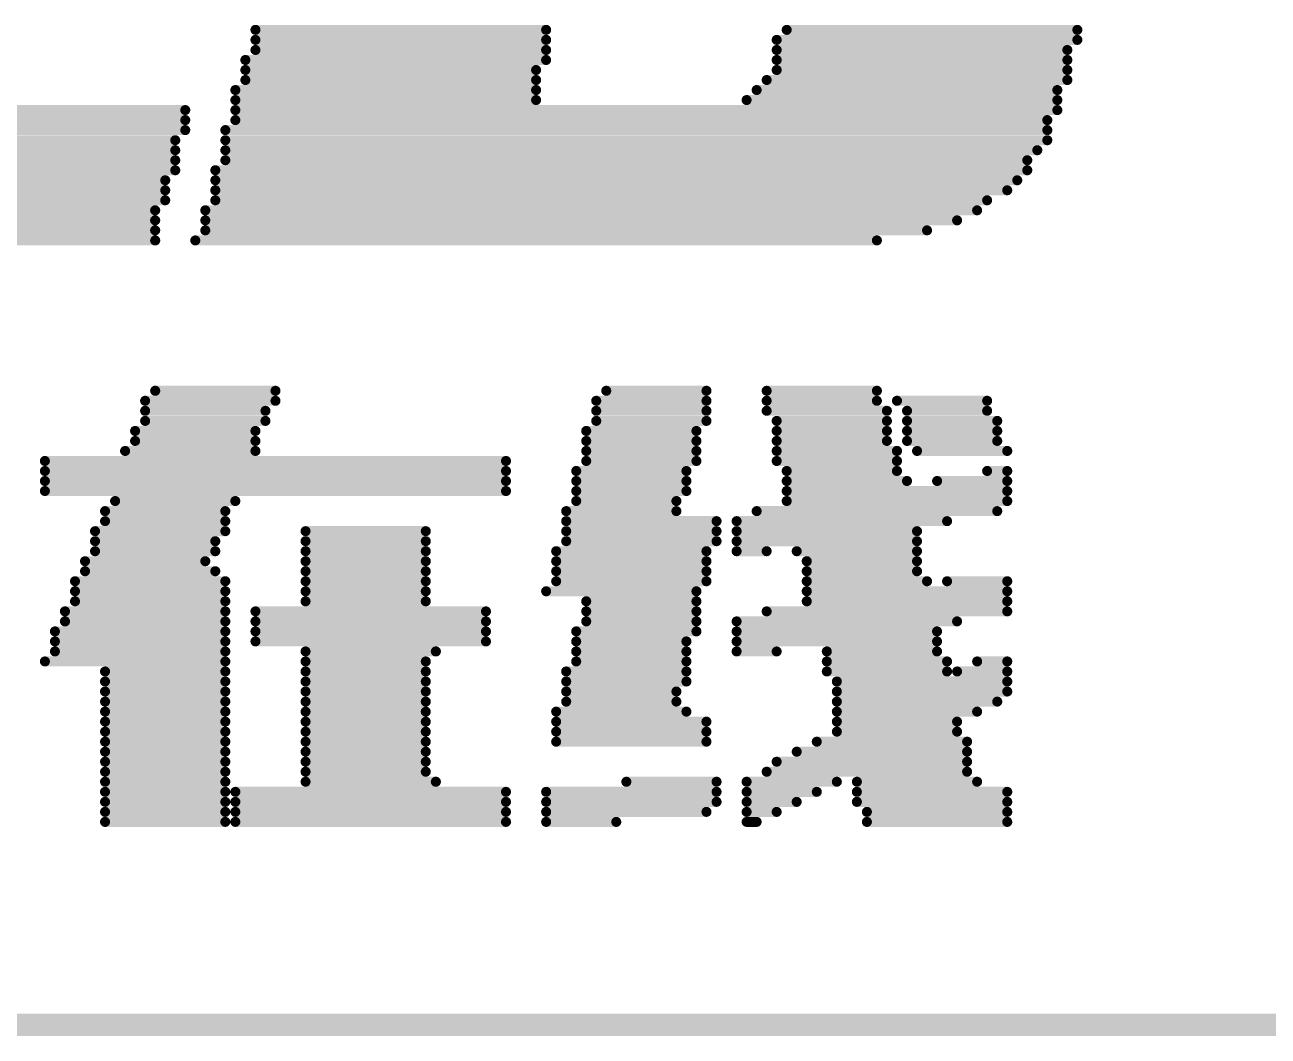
# Model space of a CAD drawing. Extents: x -2963 to -2452, y -1056 to -650.
# Drawn here: x -2657.92 to -2641.28, y -1023.59 to -1010.07 of the extents above; entities that cross this region are included whole.
import ezdxf

# ---------------------------------------------------------------- set-up
doc = ezdxf.new("R2010")
doc.units = 0
doc.header["$MEASUREMENT"] = 0
doc.layers.add('DRILLDRAWING', color=1, linetype='CONTINUOUS')

msp = doc.modelspace()

# ---------------------------------------------------------------- linework, layer by layer
at = {"layer": 'DRILLDRAWING'}
for points, const_width in [([(-2654.833, -1010.133), (-2650.944, -1010.133)], 0.134), ([(-2647.725, -1010.133), (-2643.836, -1010.133)], 0.134), ([(-2654.833, -1010.267), (-2650.944, -1010.267)], 0.134), ([(-2647.859, -1010.267), (-2643.836, -1010.267)], 0.134), ([(-2654.833, -1010.402), (-2650.944, -1010.402)], 0.134), ([(-2647.859, -1010.402), (-2643.97, -1010.402)], 0.134), ([(-2654.967, -1010.536), (-2650.944, -1010.536)], 0.134), ([(-2654.967, -1010.67), (-2651.078, -1010.67)], 0.134), ([(-2647.859, -1010.536), (-2643.97, -1010.536)], 0.134), ([(-2647.859, -1010.67), (-2643.97, -1010.67)], 0.134), ([(-2654.967, -1010.804), (-2651.078, -1010.804)], 0.134), ([(-2647.993, -1010.804), (-2643.97, -1010.804)], 0.134), ([(-2655.101, -1010.938), (-2651.078, -1010.938)], 0.134), ([(-2648.128, -1010.938), (-2644.104, -1010.938)], 0.134), ([(-2655.101, -1011.072), (-2651.078, -1011.072)], 0.134), ([(-2648.262, -1011.072), (-2644.104, -1011.072)], 0.134), ([(-2664.757, -1011.206), (-2655.772, -1011.206)], 0.134), ([(-2664.757, -1011.34), (-2655.772, -1011.34)], 0.134), ([(-2655.101, -1011.206), (-2644.104, -1011.206)], 0.134), ([(-2655.101, -1011.34), (-2644.238, -1011.34)], 0.134), ([(-2664.757, -1011.474), (-2655.772, -1011.474)], 0.134), ([(-2655.235, -1011.474), (-2644.238, -1011.474)], 0.134), ([(-2664.757, -1011.609), (-2655.906, -1011.609)], 0.134), ([(-2655.235, -1011.609), (-2644.238, -1011.609)], 0.134), ([(-2664.623, -1011.743), (-2655.906, -1011.743)], 0.134), ([(-2655.235, -1011.743), (-2644.373, -1011.743)], 0.134), ([(-2664.623, -1011.877), (-2655.906, -1011.877)], 0.134), ([(-2664.623, -1012.011), (-2655.906, -1012.011)], 0.134), ([(-2655.369, -1012.011), (-2644.507, -1012.011)], 0.134), ([(-2655.235, -1011.877), (-2644.507, -1011.877)], 0.134), ([(-2664.489, -1012.145), (-2656.04, -1012.145)], 0.134), ([(-2655.369, -1012.145), (-2644.641, -1012.145)], 0.134), ([(-2664.489, -1012.279), (-2656.04, -1012.279)], 0.134), ([(-2655.369, -1012.279), (-2644.775, -1012.279)], 0.134), ([(-2664.355, -1012.413), (-2656.04, -1012.413)], 0.134), ([(-2655.369, -1012.413), (-2645.043, -1012.413)], 0.134), ([(-2664.221, -1012.547), (-2656.174, -1012.547)], 0.134), ([(-2664.086, -1012.681), (-2656.174, -1012.681)], 0.134), ([(-2655.503, -1012.547), (-2645.177, -1012.547)], 0.134), ([(-2655.503, -1012.681), (-2645.445, -1012.681)], 0.134), ([(-2663.818, -1012.815), (-2656.174, -1012.815)], 0.134), ([(-2655.503, -1012.815), (-2645.848, -1012.815)], 0.134), ([(-2663.55, -1012.95), (-2656.174, -1012.95)], 0.134), ([(-2655.638, -1012.95), (-2646.518, -1012.95)], 0.134), ([(-2656.174, -1014.961), (-2654.565, -1014.961)], 0.134), ([(-2650.139, -1014.961), (-2648.798, -1014.961)], 0.134), ([(-2647.993, -1014.961), (-2646.518, -1014.961)], 0.134), ([(-2656.308, -1015.095), (-2654.565, -1015.095)], 0.134), ([(-2650.273, -1015.095), (-2648.798, -1015.095)], 0.134), ([(-2647.993, -1015.095), (-2646.518, -1015.095)], 0.134), ([(-2646.25, -1015.095), (-2645.043, -1015.095)], 0.134), ([(-2656.308, -1015.229), (-2654.699, -1015.229)], 0.134), ([(-2650.273, -1015.229), (-2648.798, -1015.229)], 0.134), ([(-2647.993, -1015.229), (-2646.384, -1015.229)], 0.134), ([(-2646.116, -1015.229), (-2645.043, -1015.229)], 0.134), ([(-2656.442, -1015.498), (-2654.833, -1015.498)], 0.134), ([(-2656.308, -1015.364), (-2654.699, -1015.364)], 0.134), ([(-2650.407, -1015.498), (-2648.932, -1015.498)], 0.134), ([(-2650.273, -1015.364), (-2648.798, -1015.364)], 0.134), ([(-2647.859, -1015.364), (-2646.384, -1015.364)], 0.134), ([(-2647.859, -1015.498), (-2646.384, -1015.498)], 0.134), ([(-2646.116, -1015.364), (-2644.909, -1015.364)], 0.134), ([(-2646.116, -1015.498), (-2644.909, -1015.498)], 0.134), ([(-2656.442, -1015.632), (-2654.833, -1015.632)], 0.134), ([(-2650.407, -1015.632), (-2648.932, -1015.632)], 0.134), ([(-2647.859, -1015.632), (-2646.384, -1015.632)], 0.134), ([(-2646.116, -1015.632), (-2644.909, -1015.632)], 0.134), ([(-2656.576, -1015.766), (-2654.833, -1015.766)], 0.134), ([(-2650.407, -1015.766), (-2648.932, -1015.766)], 0.134), ([(-2647.859, -1015.766), (-2646.25, -1015.766)], 0.134), ([(-2645.982, -1015.766), (-2644.775, -1015.766)], 0.134), ([(-2657.649, -1015.9), (-2651.48, -1015.9)], 0.134), ([(-2650.407, -1015.9), (-2648.932, -1015.9)], 0.134), ([(-2647.859, -1015.9), (-2646.25, -1015.9)], 0.134), ([(-2657.649, -1016.034), (-2651.48, -1016.034)], 0.134), ([(-2657.649, -1016.168), (-2651.48, -1016.168)], 0.134), ([(-2650.541, -1016.034), (-2649.066, -1016.034)], 0.134), ([(-2650.541, -1016.168), (-2649.066, -1016.168)], 0.134), ([(-2647.725, -1016.034), (-2646.25, -1016.034)], 0.134), ([(-2647.725, -1016.168), (-2646.116, -1016.168)], 0.134), ([(-2645.714, -1016.168), (-2644.775, -1016.168)], 0.134), ([(-2645.043, -1016.034), (-2644.775, -1016.034)], 0.134), ([(-2657.649, -1016.302), (-2651.48, -1016.302)], 0.134), ([(-2650.541, -1016.302), (-2649.066, -1016.302)], 0.134), ([(-2647.725, -1016.302), (-2644.775, -1016.302)], 0.134), ([(-2656.71, -1016.436), (-2655.101, -1016.436)], 0.134), ([(-2650.541, -1016.436), (-2649.2, -1016.436)], 0.134), ([(-2647.725, -1016.436), (-2644.775, -1016.436)], 0.134), ([(-2656.845, -1016.571), (-2655.235, -1016.571)], 0.134), ([(-2650.676, -1016.571), (-2649.2, -1016.571)], 0.134), ([(-2648.128, -1016.571), (-2644.909, -1016.571)], 0.134), ([(-2656.979, -1016.839), (-2655.235, -1016.839)], 0.134), ([(-2656.845, -1016.705), (-2655.235, -1016.705)], 0.134), ([(-2654.162, -1016.839), (-2652.553, -1016.839)], 0.134), ([(-2650.676, -1016.705), (-2648.664, -1016.705)], 0.134), ([(-2650.676, -1016.839), (-2648.664, -1016.839)], 0.134), ([(-2648.396, -1016.705), (-2645.579, -1016.705)], 0.134), ([(-2648.396, -1016.839), (-2645.982, -1016.839)], 0.134), ([(-2656.979, -1016.973), (-2655.369, -1016.973)], 0.134), ([(-2654.162, -1016.973), (-2652.553, -1016.973)], 0.134), ([(-2650.676, -1016.973), (-2648.664, -1016.973)], 0.134), ([(-2648.396, -1016.973), (-2645.982, -1016.973)], 0.134), ([(-2656.979, -1017.107), (-2655.369, -1017.107)], 0.134), ([(-2654.162, -1017.107), (-2652.553, -1017.107)], 0.134), ([(-2650.81, -1017.107), (-2648.798, -1017.107)], 0.134), ([(-2648.396, -1017.107), (-2647.993, -1017.107)], 0.134), ([(-2647.591, -1017.107), (-2645.982, -1017.107)], 0.134), ([(-2657.113, -1017.241), (-2655.503, -1017.241)], 0.134), ([(-2654.162, -1017.241), (-2652.553, -1017.241)], 0.134), ([(-2650.81, -1017.241), (-2648.798, -1017.241)], 0.134), ([(-2647.457, -1017.241), (-2645.982, -1017.241)], 0.134), ([(-2657.113, -1017.375), (-2655.369, -1017.375)], 0.134), ([(-2654.162, -1017.375), (-2652.553, -1017.375)], 0.134), ([(-2650.81, -1017.375), (-2648.798, -1017.375)], 0.134), ([(-2647.457, -1017.375), (-2645.982, -1017.375)], 0.134), ([(-2657.247, -1017.509), (-2655.235, -1017.509)], 0.134), ([(-2657.247, -1017.643), (-2655.235, -1017.643)], 0.134), ([(-2654.162, -1017.509), (-2652.553, -1017.509)], 0.134), ([(-2654.162, -1017.643), (-2652.553, -1017.643)], 0.134), ([(-2650.944, -1017.643), (-2648.932, -1017.643)], 0.134), ([(-2650.81, -1017.509), (-2648.798, -1017.509)], 0.134), ([(-2647.457, -1017.509), (-2645.848, -1017.509)], 0.134), ([(-2647.457, -1017.643), (-2644.775, -1017.643)], 0.134), ([(-2645.579, -1017.509), (-2644.775, -1017.509)], 0.134), ([(-2657.247, -1017.777), (-2655.235, -1017.777)], 0.134), ([(-2654.162, -1017.777), (-2652.553, -1017.777)], 0.134), ([(-2650.407, -1017.777), (-2648.932, -1017.777)], 0.134), ([(-2647.457, -1017.777), (-2644.775, -1017.777)], 0.134), ([(-2657.381, -1017.912), (-2655.235, -1017.912)], 0.134), ([(-2654.833, -1017.912), (-2651.748, -1017.912)], 0.134), ([(-2650.407, -1017.912), (-2648.932, -1017.912)], 0.134), ([(-2647.993, -1017.912), (-2644.775, -1017.912)], 0.134), ([(-2657.381, -1018.046), (-2655.235, -1018.046)], 0.134), ([(-2654.833, -1018.046), (-2651.748, -1018.046)], 0.134), ([(-2650.407, -1018.046), (-2648.932, -1018.046)], 0.134), ([(-2648.396, -1018.046), (-2645.445, -1018.046)], 0.134), ([(-2657.515, -1018.18), (-2655.235, -1018.18)], 0.134), ([(-2657.515, -1018.314), (-2655.235, -1018.314)], 0.134), ([(-2654.833, -1018.18), (-2651.748, -1018.18)], 0.134), ([(-2654.833, -1018.314), (-2651.748, -1018.314)], 0.134), ([(-2650.541, -1018.18), (-2648.932, -1018.18)], 0.134), ([(-2650.541, -1018.314), (-2649.066, -1018.314)], 0.134), ([(-2648.396, -1018.18), (-2645.714, -1018.18)], 0.134), ([(-2648.396, -1018.314), (-2645.714, -1018.314)], 0.134), ([(-2657.515, -1018.448), (-2655.235, -1018.448)], 0.134), ([(-2654.162, -1018.448), (-2652.419, -1018.448)], 0.134), ([(-2650.541, -1018.448), (-2649.066, -1018.448)], 0.134), ([(-2648.396, -1018.448), (-2647.859, -1018.448)], 0.134), ([(-2647.189, -1018.448), (-2645.714, -1018.448)], 0.134), ([(-2657.649, -1018.582), (-2655.235, -1018.582)], 0.134), ([(-2654.162, -1018.582), (-2652.553, -1018.582)], 0.134), ([(-2650.541, -1018.582), (-2649.066, -1018.582)], 0.134), ([(-2647.189, -1018.582), (-2645.579, -1018.582)], 0.134), ([(-2645.177, -1018.582), (-2644.775, -1018.582)], 0.134), ([(-2656.845, -1018.716), (-2655.235, -1018.716)], 0.134), ([(-2654.162, -1018.716), (-2652.553, -1018.716)], 0.134), ([(-2650.676, -1018.716), (-2649.066, -1018.716)], 0.134), ([(-2647.189, -1018.716), (-2645.579, -1018.716)], 0.134), ([(-2645.445, -1018.716), (-2644.775, -1018.716)], 0.134), ([(-2656.845, -1018.85), (-2655.235, -1018.85)], 0.134), ([(-2656.845, -1018.984), (-2655.235, -1018.984)], 0.134), ([(-2654.162, -1018.85), (-2652.553, -1018.85)], 0.134), ([(-2654.162, -1018.984), (-2652.553, -1018.984)], 0.134), ([(-2650.676, -1018.85), (-2649.066, -1018.85)], 0.134), ([(-2650.676, -1018.984), (-2649.2, -1018.984)], 0.134), ([(-2647.055, -1018.85), (-2644.775, -1018.85)], 0.134), ([(-2647.055, -1018.984), (-2644.775, -1018.984)], 0.134), ([(-2656.845, -1019.119), (-2655.235, -1019.119)], 0.134), ([(-2654.162, -1019.119), (-2652.553, -1019.119)], 0.134), ([(-2650.676, -1019.119), (-2649.2, -1019.119)], 0.134), ([(-2647.055, -1019.119), (-2644.909, -1019.119)], 0.134), ([(-2656.845, -1019.253), (-2655.235, -1019.253)], 0.134), ([(-2654.162, -1019.253), (-2652.553, -1019.253)], 0.134), ([(-2650.81, -1019.253), (-2649.066, -1019.253)], 0.134), ([(-2647.055, -1019.253), (-2645.177, -1019.253)], 0.134), ([(-2656.845, -1019.387), (-2655.235, -1019.387)], 0.134), ([(-2654.162, -1019.387), (-2652.553, -1019.387)], 0.134), ([(-2650.81, -1019.387), (-2648.798, -1019.387)], 0.134), ([(-2647.055, -1019.387), (-2645.445, -1019.387)], 0.134), ([(-2656.845, -1019.521), (-2655.235, -1019.521)], 0.134), ([(-2656.845, -1019.655), (-2655.235, -1019.655)], 0.134), ([(-2654.162, -1019.521), (-2652.553, -1019.521)], 0.134), ([(-2654.162, -1019.655), (-2652.553, -1019.655)], 0.134), ([(-2650.81, -1019.521), (-2648.798, -1019.521)], 0.134), ([(-2650.81, -1019.655), (-2648.798, -1019.655)], 0.134), ([(-2647.323, -1019.655), (-2645.311, -1019.655)], 0.134), ([(-2647.055, -1019.521), (-2645.445, -1019.521)], 0.134), ([(-2656.845, -1019.789), (-2655.235, -1019.789)], 0.134), ([(-2654.162, -1019.789), (-2652.553, -1019.789)], 0.134), ([(-2647.591, -1019.789), (-2645.311, -1019.789)], 0.134), ([(-2656.845, -1019.923), (-2655.235, -1019.923)], 0.134), ([(-2654.162, -1019.923), (-2652.553, -1019.923)], 0.134), ([(-2647.859, -1019.923), (-2645.311, -1019.923)], 0.134), ([(-2656.845, -1020.057), (-2655.235, -1020.057)], 0.134), ([(-2654.162, -1020.057), (-2652.553, -1020.057)], 0.134), ([(-2647.993, -1020.057), (-2645.311, -1020.057)], 0.134), ([(-2656.845, -1020.191), (-2655.235, -1020.191)], 0.134), ([(-2656.845, -1020.326), (-2655.235, -1020.326)], 0.134), ([(-2655.101, -1020.326), (-2651.48, -1020.326)], 0.134), ([(-2654.162, -1020.191), (-2652.419, -1020.191)], 0.134), ([(-2650.944, -1020.326), (-2648.664, -1020.326)], 0.134), ([(-2649.871, -1020.191), (-2648.664, -1020.191)], 0.134), ([(-2648.262, -1020.191), (-2647.055, -1020.191)], 0.134), ([(-2648.262, -1020.326), (-2647.323, -1020.326)], 0.134), ([(-2646.786, -1020.191), (-2645.177, -1020.191)], 0.134), ([(-2646.786, -1020.326), (-2644.775, -1020.326)], 0.134), ([(-2656.845, -1020.46), (-2655.235, -1020.46)], 0.134), ([(-2655.101, -1020.46), (-2651.48, -1020.46)], 0.134), ([(-2650.944, -1020.46), (-2648.664, -1020.46)], 0.134), ([(-2648.262, -1020.46), (-2647.591, -1020.46)], 0.134), ([(-2646.786, -1020.46), (-2644.775, -1020.46)], 0.134), ([(-2656.845, -1020.594), (-2655.235, -1020.594)], 0.134), ([(-2655.101, -1020.594), (-2651.48, -1020.594)], 0.134), ([(-2650.944, -1020.594), (-2648.798, -1020.594)], 0.134), ([(-2648.262, -1020.594), (-2647.859, -1020.594)], 0.134), ([(-2646.652, -1020.594), (-2644.775, -1020.594)], 0.134), ([(-2656.845, -1020.728), (-2655.235, -1020.728)], 0.134), ([(-2655.101, -1020.728), (-2651.48, -1020.728)], 0.134), ([(-2650.944, -1020.728), (-2650.005, -1020.728)], 0.134), ([(-2648.262, -1020.728), (-2648.128, -1020.728)], 0.134), ([(-2646.652, -1020.728), (-2644.775, -1020.728)], 0.134), ([(-2707.509, -1023.444), (-2632.509, -1023.444)], 0.3)]:
    msp.add_lwpolyline(points, dxfattribs=dict(at, const_width=const_width))
at = {"layer": 'DRILLDRAWING', "const_width": 0.0671}
for points in [[(-2654.866, -1010.133, 1), (-2654.799, -1010.133, 1)], [(-2650.977, -1010.133, 1), (-2650.91, -1010.133, 1)], [(-2647.759, -1010.133, 1), (-2647.692, -1010.133, 1)], [(-2643.87, -1010.133, 1), (-2643.803, -1010.133, 1)], [(-2654.866, -1010.267, 1), (-2654.799, -1010.267, 1)], [(-2650.977, -1010.267, 1), (-2650.91, -1010.267, 1)], [(-2647.893, -1010.267, 1), (-2647.826, -1010.267, 1)], [(-2643.87, -1010.267, 1), (-2643.803, -1010.267, 1)], [(-2654.866, -1010.402, 1), (-2654.799, -1010.402, 1)], [(-2650.977, -1010.402, 1), (-2650.91, -1010.402, 1)], [(-2647.893, -1010.402, 1), (-2647.826, -1010.402, 1)], [(-2644.004, -1010.402, 1), (-2643.937, -1010.402, 1)], [(-2655.001, -1010.536, 1), (-2654.934, -1010.536, 1)], [(-2655.001, -1010.67, 1), (-2654.934, -1010.67, 1)], [(-2651.111, -1010.67, 1), (-2651.044, -1010.67, 1)], [(-2650.977, -1010.536, 1), (-2650.91, -1010.536, 1)], [(-2647.893, -1010.536, 1), (-2647.826, -1010.536, 1)], [(-2647.893, -1010.67, 1), (-2647.826, -1010.67, 1)], [(-2644.004, -1010.536, 1), (-2643.937, -1010.536, 1)], [(-2644.004, -1010.67, 1), (-2643.937, -1010.67, 1)], [(-2655.001, -1010.804, 1), (-2654.934, -1010.804, 1)], [(-2651.111, -1010.804, 1), (-2651.044, -1010.804, 1)], [(-2648.027, -1010.804, 1), (-2647.96, -1010.804, 1)], [(-2644.004, -1010.804, 1), (-2643.937, -1010.804, 1)], [(-2655.135, -1010.938, 1), (-2655.068, -1010.938, 1)], [(-2651.111, -1010.938, 1), (-2651.044, -1010.938, 1)], [(-2648.161, -1010.938, 1), (-2648.094, -1010.938, 1)], [(-2644.138, -1010.938, 1), (-2644.071, -1010.938, 1)], [(-2655.135, -1011.072, 1), (-2655.068, -1011.072, 1)], [(-2651.111, -1011.072, 1), (-2651.044, -1011.072, 1)], [(-2648.295, -1011.072, 1), (-2648.228, -1011.072, 1)], [(-2644.138, -1011.072, 1), (-2644.071, -1011.072, 1)], [(-2655.805, -1011.206, 1), (-2655.738, -1011.206, 1)], [(-2655.805, -1011.34, 1), (-2655.738, -1011.34, 1)], [(-2655.135, -1011.206, 1), (-2655.068, -1011.206, 1)], [(-2655.135, -1011.34, 1), (-2655.068, -1011.34, 1)], [(-2644.272, -1011.34, 1), (-2644.205, -1011.34, 1)], [(-2644.138, -1011.206, 1), (-2644.071, -1011.206, 1)], [(-2655.805, -1011.474, 1), (-2655.738, -1011.474, 1)], [(-2655.269, -1011.474, 1), (-2655.202, -1011.474, 1)], [(-2644.272, -1011.474, 1), (-2644.205, -1011.474, 1)], [(-2655.939, -1011.609, 1), (-2655.872, -1011.609, 1)], [(-2655.269, -1011.609, 1), (-2655.202, -1011.609, 1)], [(-2644.272, -1011.609, 1), (-2644.205, -1011.609, 1)], [(-2655.939, -1011.743, 1), (-2655.872, -1011.743, 1)], [(-2655.269, -1011.743, 1), (-2655.202, -1011.743, 1)], [(-2644.406, -1011.743, 1), (-2644.339, -1011.743, 1)], [(-2655.939, -1011.877, 1), (-2655.872, -1011.877, 1)], [(-2655.939, -1012.011, 1), (-2655.872, -1012.011, 1)], [(-2655.403, -1012.011, 1), (-2655.336, -1012.011, 1)], [(-2655.269, -1011.877, 1), (-2655.202, -1011.877, 1)], [(-2644.54, -1011.877, 1), (-2644.473, -1011.877, 1)], [(-2644.54, -1012.011, 1), (-2644.473, -1012.011, 1)], [(-2656.073, -1012.145, 1), (-2656.006, -1012.145, 1)], [(-2655.403, -1012.145, 1), (-2655.336, -1012.145, 1)], [(-2644.674, -1012.145, 1), (-2644.607, -1012.145, 1)], [(-2656.073, -1012.279, 1), (-2656.006, -1012.279, 1)], [(-2655.403, -1012.279, 1), (-2655.336, -1012.279, 1)], [(-2644.808, -1012.279, 1), (-2644.741, -1012.279, 1)], [(-2656.073, -1012.413, 1), (-2656.006, -1012.413, 1)], [(-2655.403, -1012.413, 1), (-2655.336, -1012.413, 1)], [(-2645.077, -1012.413, 1), (-2645.01, -1012.413, 1)], [(-2656.208, -1012.547, 1), (-2656.14, -1012.547, 1)], [(-2656.208, -1012.681, 1), (-2656.14, -1012.681, 1)], [(-2655.537, -1012.547, 1), (-2655.47, -1012.547, 1)], [(-2655.537, -1012.681, 1), (-2655.47, -1012.681, 1)], [(-2645.479, -1012.681, 1), (-2645.412, -1012.681, 1)], [(-2645.211, -1012.547, 1), (-2645.144, -1012.547, 1)], [(-2656.208, -1012.815, 1), (-2656.14, -1012.815, 1)], [(-2655.537, -1012.815, 1), (-2655.47, -1012.815, 1)], [(-2645.881, -1012.815, 1), (-2645.814, -1012.815, 1)], [(-2656.208, -1012.95, 1), (-2656.14, -1012.95, 1)], [(-2655.671, -1012.95, 1), (-2655.604, -1012.95, 1)], [(-2646.552, -1012.95, 1), (-2646.485, -1012.95, 1)], [(-2656.208, -1014.961, 1), (-2656.14, -1014.961, 1)], [(-2654.598, -1014.961, 1), (-2654.531, -1014.961, 1)], [(-2650.173, -1014.961, 1), (-2650.106, -1014.961, 1)], [(-2648.832, -1014.961, 1), (-2648.765, -1014.961, 1)], [(-2648.027, -1014.961, 1), (-2647.96, -1014.961, 1)], [(-2646.552, -1014.961, 1), (-2646.485, -1014.961, 1)], [(-2656.342, -1015.095, 1), (-2656.275, -1015.095, 1)], [(-2654.598, -1015.095, 1), (-2654.531, -1015.095, 1)], [(-2650.307, -1015.095, 1), (-2650.24, -1015.095, 1)], [(-2648.832, -1015.095, 1), (-2648.765, -1015.095, 1)], [(-2648.027, -1015.095, 1), (-2647.96, -1015.095, 1)], [(-2646.552, -1015.095, 1), (-2646.485, -1015.095, 1)], [(-2646.284, -1015.095, 1), (-2646.216, -1015.095, 1)], [(-2645.077, -1015.095, 1), (-2645.01, -1015.095, 1)], [(-2656.342, -1015.229, 1), (-2656.275, -1015.229, 1)], [(-2654.732, -1015.229, 1), (-2654.665, -1015.229, 1)], [(-2650.307, -1015.229, 1), (-2650.24, -1015.229, 1)], [(-2648.832, -1015.229, 1), (-2648.765, -1015.229, 1)], [(-2648.027, -1015.229, 1), (-2647.96, -1015.229, 1)], [(-2646.418, -1015.229, 1), (-2646.351, -1015.229, 1)], [(-2646.149, -1015.229, 1), (-2646.082, -1015.229, 1)], [(-2645.077, -1015.229, 1), (-2645.01, -1015.229, 1)], [(-2656.476, -1015.498, 1), (-2656.409, -1015.498, 1)], [(-2656.342, -1015.364, 1), (-2656.275, -1015.364, 1)], [(-2654.866, -1015.498, 1), (-2654.799, -1015.498, 1)], [(-2654.732, -1015.364, 1), (-2654.665, -1015.364, 1)], [(-2650.441, -1015.498, 1), (-2650.374, -1015.498, 1)], [(-2650.307, -1015.364, 1), (-2650.24, -1015.364, 1)], [(-2648.966, -1015.498, 1), (-2648.899, -1015.498, 1)], [(-2648.832, -1015.364, 1), (-2648.765, -1015.364, 1)], [(-2647.893, -1015.364, 1), (-2647.826, -1015.364, 1)], [(-2647.893, -1015.498, 1), (-2647.826, -1015.498, 1)], [(-2646.418, -1015.364, 1), (-2646.351, -1015.364, 1)], [(-2646.418, -1015.498, 1), (-2646.351, -1015.498, 1)], [(-2646.149, -1015.364, 1), (-2646.082, -1015.364, 1)], [(-2646.149, -1015.498, 1), (-2646.082, -1015.498, 1)], [(-2644.942, -1015.364, 1), (-2644.875, -1015.364, 1)], [(-2644.942, -1015.498, 1), (-2644.875, -1015.498, 1)], [(-2656.476, -1015.632, 1), (-2656.409, -1015.632, 1)], [(-2654.866, -1015.632, 1), (-2654.799, -1015.632, 1)], [(-2650.441, -1015.632, 1), (-2650.374, -1015.632, 1)], [(-2648.966, -1015.632, 1), (-2648.899, -1015.632, 1)], [(-2647.893, -1015.632, 1), (-2647.826, -1015.632, 1)], [(-2646.418, -1015.632, 1), (-2646.351, -1015.632, 1)], [(-2646.149, -1015.632, 1), (-2646.082, -1015.632, 1)], [(-2644.942, -1015.632, 1), (-2644.875, -1015.632, 1)], [(-2656.61, -1015.766, 1), (-2656.543, -1015.766, 1)], [(-2654.866, -1015.766, 1), (-2654.799, -1015.766, 1)], [(-2650.441, -1015.766, 1), (-2650.374, -1015.766, 1)], [(-2648.966, -1015.766, 1), (-2648.899, -1015.766, 1)], [(-2647.893, -1015.766, 1), (-2647.826, -1015.766, 1)], [(-2646.284, -1015.766, 1), (-2646.216, -1015.766, 1)], [(-2646.015, -1015.766, 1), (-2645.948, -1015.766, 1)], [(-2644.808, -1015.766, 1), (-2644.741, -1015.766, 1)], [(-2657.683, -1015.9, 1), (-2657.616, -1015.9, 1)], [(-2651.514, -1015.9, 1), (-2651.447, -1015.9, 1)], [(-2650.441, -1015.9, 1), (-2650.374, -1015.9, 1)], [(-2648.966, -1015.9, 1), (-2648.899, -1015.9, 1)], [(-2647.893, -1015.9, 1), (-2647.826, -1015.9, 1)], [(-2646.284, -1015.9, 1), (-2646.216, -1015.9, 1)], [(-2657.683, -1016.034, 1), (-2657.616, -1016.034, 1)], [(-2657.683, -1016.168, 1), (-2657.616, -1016.168, 1)], [(-2651.514, -1016.034, 1), (-2651.447, -1016.034, 1)], [(-2651.514, -1016.168, 1), (-2651.447, -1016.168, 1)], [(-2650.575, -1016.034, 1), (-2650.508, -1016.034, 1)], [(-2650.575, -1016.168, 1), (-2650.508, -1016.168, 1)], [(-2649.1, -1016.034, 1), (-2649.033, -1016.034, 1)], [(-2649.1, -1016.168, 1), (-2649.033, -1016.168, 1)], [(-2647.759, -1016.034, 1), (-2647.692, -1016.034, 1)], [(-2647.759, -1016.168, 1), (-2647.692, -1016.168, 1)], [(-2646.284, -1016.034, 1), (-2646.216, -1016.034, 1)], [(-2646.149, -1016.168, 1), (-2646.082, -1016.168, 1)], [(-2645.747, -1016.168, 1), (-2645.68, -1016.168, 1)], [(-2645.077, -1016.034, 1), (-2645.01, -1016.034, 1)], [(-2644.808, -1016.034, 1), (-2644.741, -1016.034, 1)], [(-2644.808, -1016.168, 1), (-2644.741, -1016.168, 1)], [(-2657.683, -1016.302, 1), (-2657.616, -1016.302, 1)], [(-2651.514, -1016.302, 1), (-2651.447, -1016.302, 1)], [(-2650.575, -1016.302, 1), (-2650.508, -1016.302, 1)], [(-2649.1, -1016.302, 1), (-2649.033, -1016.302, 1)], [(-2647.759, -1016.302, 1), (-2647.692, -1016.302, 1)], [(-2644.808, -1016.302, 1), (-2644.741, -1016.302, 1)], [(-2656.744, -1016.436, 1), (-2656.677, -1016.436, 1)], [(-2655.135, -1016.436, 1), (-2655.068, -1016.436, 1)], [(-2650.575, -1016.436, 1), (-2650.508, -1016.436, 1)], [(-2649.234, -1016.436, 1), (-2649.167, -1016.436, 1)], [(-2647.759, -1016.436, 1), (-2647.692, -1016.436, 1)], [(-2644.808, -1016.436, 1), (-2644.741, -1016.436, 1)], [(-2656.878, -1016.571, 1), (-2656.811, -1016.571, 1)], [(-2655.269, -1016.571, 1), (-2655.202, -1016.571, 1)], [(-2650.709, -1016.571, 1), (-2650.642, -1016.571, 1)], [(-2649.234, -1016.571, 1), (-2649.167, -1016.571, 1)], [(-2648.161, -1016.571, 1), (-2648.094, -1016.571, 1)], [(-2644.942, -1016.571, 1), (-2644.875, -1016.571, 1)], [(-2657.012, -1016.839, 1), (-2656.945, -1016.839, 1)], [(-2656.878, -1016.705, 1), (-2656.811, -1016.705, 1)], [(-2655.269, -1016.705, 1), (-2655.202, -1016.705, 1)], [(-2655.269, -1016.839, 1), (-2655.202, -1016.839, 1)], [(-2654.196, -1016.839, 1), (-2654.129, -1016.839, 1)], [(-2652.587, -1016.839, 1), (-2652.52, -1016.839, 1)], [(-2650.709, -1016.705, 1), (-2650.642, -1016.705, 1)], [(-2650.709, -1016.839, 1), (-2650.642, -1016.839, 1)], [(-2648.697, -1016.705, 1), (-2648.63, -1016.705, 1)], [(-2648.697, -1016.839, 1), (-2648.63, -1016.839, 1)], [(-2648.429, -1016.705, 1), (-2648.362, -1016.705, 1)], [(-2648.429, -1016.839, 1), (-2648.362, -1016.839, 1)], [(-2646.015, -1016.839, 1), (-2645.948, -1016.839, 1)], [(-2645.613, -1016.705, 1), (-2645.546, -1016.705, 1)], [(-2657.012, -1016.973, 1), (-2656.945, -1016.973, 1)], [(-2655.403, -1016.973, 1), (-2655.336, -1016.973, 1)], [(-2654.196, -1016.973, 1), (-2654.129, -1016.973, 1)], [(-2652.587, -1016.973, 1), (-2652.52, -1016.973, 1)], [(-2650.709, -1016.973, 1), (-2650.642, -1016.973, 1)], [(-2648.697, -1016.973, 1), (-2648.63, -1016.973, 1)], [(-2648.429, -1016.973, 1), (-2648.362, -1016.973, 1)], [(-2646.015, -1016.973, 1), (-2645.948, -1016.973, 1)], [(-2657.012, -1017.107, 1), (-2656.945, -1017.107, 1)], [(-2655.403, -1017.107, 1), (-2655.336, -1017.107, 1)], [(-2654.196, -1017.107, 1), (-2654.129, -1017.107, 1)], [(-2652.587, -1017.107, 1), (-2652.52, -1017.107, 1)], [(-2650.843, -1017.107, 1), (-2650.776, -1017.107, 1)], [(-2648.832, -1017.107, 1), (-2648.765, -1017.107, 1)], [(-2648.429, -1017.107, 1), (-2648.362, -1017.107, 1)], [(-2648.027, -1017.107, 1), (-2647.96, -1017.107, 1)], [(-2647.625, -1017.107, 1), (-2647.558, -1017.107, 1)], [(-2646.015, -1017.107, 1), (-2645.948, -1017.107, 1)], [(-2657.146, -1017.241, 1), (-2657.079, -1017.241, 1)], [(-2655.537, -1017.241, 1), (-2655.47, -1017.241, 1)], [(-2654.196, -1017.241, 1), (-2654.129, -1017.241, 1)], [(-2652.587, -1017.241, 1), (-2652.52, -1017.241, 1)], [(-2650.843, -1017.241, 1), (-2650.776, -1017.241, 1)], [(-2648.832, -1017.241, 1), (-2648.765, -1017.241, 1)], [(-2647.491, -1017.241, 1), (-2647.423, -1017.241, 1)], [(-2646.015, -1017.241, 1), (-2645.948, -1017.241, 1)], [(-2657.146, -1017.375, 1), (-2657.079, -1017.375, 1)], [(-2655.403, -1017.375, 1), (-2655.336, -1017.375, 1)], [(-2654.196, -1017.375, 1), (-2654.129, -1017.375, 1)], [(-2652.587, -1017.375, 1), (-2652.52, -1017.375, 1)], [(-2650.843, -1017.375, 1), (-2650.776, -1017.375, 1)], [(-2648.832, -1017.375, 1), (-2648.765, -1017.375, 1)], [(-2647.491, -1017.375, 1), (-2647.423, -1017.375, 1)], [(-2646.015, -1017.375, 1), (-2645.948, -1017.375, 1)], [(-2657.28, -1017.509, 1), (-2657.213, -1017.509, 1)], [(-2657.28, -1017.643, 1), (-2657.213, -1017.643, 1)], [(-2655.269, -1017.509, 1), (-2655.202, -1017.509, 1)], [(-2655.269, -1017.643, 1), (-2655.202, -1017.643, 1)], [(-2654.196, -1017.509, 1), (-2654.129, -1017.509, 1)], [(-2654.196, -1017.643, 1), (-2654.129, -1017.643, 1)], [(-2652.587, -1017.509, 1), (-2652.52, -1017.509, 1)], [(-2652.587, -1017.643, 1), (-2652.52, -1017.643, 1)], [(-2650.977, -1017.643, 1), (-2650.91, -1017.643, 1)], [(-2650.843, -1017.509, 1), (-2650.776, -1017.509, 1)], [(-2648.966, -1017.643, 1), (-2648.899, -1017.643, 1)], [(-2648.832, -1017.509, 1), (-2648.765, -1017.509, 1)], [(-2647.491, -1017.509, 1), (-2647.423, -1017.509, 1)], [(-2647.491, -1017.643, 1), (-2647.423, -1017.643, 1)], [(-2645.881, -1017.509, 1), (-2645.814, -1017.509, 1)], [(-2645.613, -1017.509, 1), (-2645.546, -1017.509, 1)], [(-2644.808, -1017.509, 1), (-2644.741, -1017.509, 1)], [(-2644.808, -1017.643, 1), (-2644.741, -1017.643, 1)], [(-2657.28, -1017.777, 1), (-2657.213, -1017.777, 1)], [(-2655.269, -1017.777, 1), (-2655.202, -1017.777, 1)], [(-2654.196, -1017.777, 1), (-2654.129, -1017.777, 1)], [(-2652.587, -1017.777, 1), (-2652.52, -1017.777, 1)], [(-2650.441, -1017.777, 1), (-2650.374, -1017.777, 1)], [(-2648.966, -1017.777, 1), (-2648.899, -1017.777, 1)], [(-2647.491, -1017.777, 1), (-2647.423, -1017.777, 1)], [(-2644.808, -1017.777, 1), (-2644.741, -1017.777, 1)], [(-2657.415, -1017.912, 1), (-2657.347, -1017.912, 1)], [(-2655.269, -1017.912, 1), (-2655.202, -1017.912, 1)], [(-2654.866, -1017.912, 1), (-2654.799, -1017.912, 1)], [(-2651.782, -1017.912, 1), (-2651.715, -1017.912, 1)], [(-2650.441, -1017.912, 1), (-2650.374, -1017.912, 1)], [(-2648.966, -1017.912, 1), (-2648.899, -1017.912, 1)], [(-2648.027, -1017.912, 1), (-2647.96, -1017.912, 1)], [(-2644.808, -1017.912, 1), (-2644.741, -1017.912, 1)], [(-2657.415, -1018.046, 1), (-2657.347, -1018.046, 1)], [(-2655.269, -1018.046, 1), (-2655.202, -1018.046, 1)], [(-2654.866, -1018.046, 1), (-2654.799, -1018.046, 1)], [(-2651.782, -1018.046, 1), (-2651.715, -1018.046, 1)], [(-2650.441, -1018.046, 1), (-2650.374, -1018.046, 1)], [(-2648.966, -1018.046, 1), (-2648.899, -1018.046, 1)], [(-2648.429, -1018.046, 1), (-2648.362, -1018.046, 1)], [(-2645.479, -1018.046, 1), (-2645.412, -1018.046, 1)], [(-2657.549, -1018.18, 1), (-2657.482, -1018.18, 1)], [(-2657.549, -1018.314, 1), (-2657.482, -1018.314, 1)], [(-2655.269, -1018.18, 1), (-2655.202, -1018.18, 1)], [(-2655.269, -1018.314, 1), (-2655.202, -1018.314, 1)], [(-2654.866, -1018.18, 1), (-2654.799, -1018.18, 1)], [(-2654.866, -1018.314, 1), (-2654.799, -1018.314, 1)], [(-2651.782, -1018.18, 1), (-2651.715, -1018.18, 1)], [(-2651.782, -1018.314, 1), (-2651.715, -1018.314, 1)], [(-2650.575, -1018.18, 1), (-2650.508, -1018.18, 1)], [(-2650.575, -1018.314, 1), (-2650.508, -1018.314, 1)], [(-2649.1, -1018.314, 1), (-2649.033, -1018.314, 1)], [(-2648.966, -1018.18, 1), (-2648.899, -1018.18, 1)], [(-2648.429, -1018.18, 1), (-2648.362, -1018.18, 1)], [(-2648.429, -1018.314, 1), (-2648.362, -1018.314, 1)], [(-2645.747, -1018.18, 1), (-2645.68, -1018.18, 1)], [(-2645.747, -1018.314, 1), (-2645.68, -1018.314, 1)], [(-2657.549, -1018.448, 1), (-2657.482, -1018.448, 1)], [(-2655.269, -1018.448, 1), (-2655.202, -1018.448, 1)], [(-2654.196, -1018.448, 1), (-2654.129, -1018.448, 1)], [(-2652.453, -1018.448, 1), (-2652.385, -1018.448, 1)], [(-2650.575, -1018.448, 1), (-2650.508, -1018.448, 1)], [(-2649.1, -1018.448, 1), (-2649.033, -1018.448, 1)], [(-2648.429, -1018.448, 1), (-2648.362, -1018.448, 1)], [(-2647.893, -1018.448, 1), (-2647.826, -1018.448, 1)], [(-2647.222, -1018.448, 1), (-2647.155, -1018.448, 1)], [(-2645.747, -1018.448, 1), (-2645.68, -1018.448, 1)], [(-2657.683, -1018.582, 1), (-2657.616, -1018.582, 1)], [(-2655.269, -1018.582, 1), (-2655.202, -1018.582, 1)], [(-2654.196, -1018.582, 1), (-2654.129, -1018.582, 1)], [(-2652.587, -1018.582, 1), (-2652.52, -1018.582, 1)], [(-2650.575, -1018.582, 1), (-2650.508, -1018.582, 1)], [(-2649.1, -1018.582, 1), (-2649.033, -1018.582, 1)], [(-2647.222, -1018.582, 1), (-2647.155, -1018.582, 1)], [(-2645.613, -1018.582, 1), (-2645.546, -1018.582, 1)], [(-2645.211, -1018.582, 1), (-2645.144, -1018.582, 1)], [(-2644.808, -1018.582, 1), (-2644.741, -1018.582, 1)], [(-2656.878, -1018.716, 1), (-2656.811, -1018.716, 1)], [(-2655.269, -1018.716, 1), (-2655.202, -1018.716, 1)], [(-2654.196, -1018.716, 1), (-2654.129, -1018.716, 1)], [(-2652.587, -1018.716, 1), (-2652.52, -1018.716, 1)], [(-2650.709, -1018.716, 1), (-2650.642, -1018.716, 1)], [(-2649.1, -1018.716, 1), (-2649.033, -1018.716, 1)], [(-2647.222, -1018.716, 1), (-2647.155, -1018.716, 1)], [(-2645.613, -1018.716, 1), (-2645.546, -1018.716, 1)], [(-2645.479, -1018.716, 1), (-2645.412, -1018.716, 1)], [(-2644.808, -1018.716, 1), (-2644.741, -1018.716, 1)], [(-2656.878, -1018.85, 1), (-2656.811, -1018.85, 1)], [(-2656.878, -1018.984, 1), (-2656.811, -1018.984, 1)], [(-2655.269, -1018.85, 1), (-2655.202, -1018.85, 1)], [(-2655.269, -1018.984, 1), (-2655.202, -1018.984, 1)], [(-2654.196, -1018.85, 1), (-2654.129, -1018.85, 1)], [(-2654.196, -1018.984, 1), (-2654.129, -1018.984, 1)], [(-2652.587, -1018.85, 1), (-2652.52, -1018.85, 1)], [(-2652.587, -1018.984, 1), (-2652.52, -1018.984, 1)], [(-2650.709, -1018.85, 1), (-2650.642, -1018.85, 1)], [(-2650.709, -1018.984, 1), (-2650.642, -1018.984, 1)], [(-2649.234, -1018.984, 1), (-2649.167, -1018.984, 1)], [(-2649.1, -1018.85, 1), (-2649.033, -1018.85, 1)], [(-2647.088, -1018.85, 1), (-2647.021, -1018.85, 1)], [(-2647.088, -1018.984, 1), (-2647.021, -1018.984, 1)], [(-2644.808, -1018.85, 1), (-2644.741, -1018.85, 1)], [(-2644.808, -1018.984, 1), (-2644.741, -1018.984, 1)], [(-2656.878, -1019.119, 1), (-2656.811, -1019.119, 1)], [(-2655.269, -1019.119, 1), (-2655.202, -1019.119, 1)], [(-2654.196, -1019.119, 1), (-2654.129, -1019.119, 1)], [(-2652.587, -1019.119, 1), (-2652.52, -1019.119, 1)], [(-2650.709, -1019.119, 1), (-2650.642, -1019.119, 1)], [(-2649.234, -1019.119, 1), (-2649.167, -1019.119, 1)], [(-2647.088, -1019.119, 1), (-2647.021, -1019.119, 1)], [(-2644.942, -1019.119, 1), (-2644.875, -1019.119, 1)], [(-2656.878, -1019.253, 1), (-2656.811, -1019.253, 1)], [(-2655.269, -1019.253, 1), (-2655.202, -1019.253, 1)], [(-2654.196, -1019.253, 1), (-2654.129, -1019.253, 1)], [(-2652.587, -1019.253, 1), (-2652.52, -1019.253, 1)], [(-2650.843, -1019.253, 1), (-2650.776, -1019.253, 1)], [(-2649.1, -1019.253, 1), (-2649.033, -1019.253, 1)], [(-2647.088, -1019.253, 1), (-2647.021, -1019.253, 1)], [(-2645.211, -1019.253, 1), (-2645.144, -1019.253, 1)], [(-2656.878, -1019.387, 1), (-2656.811, -1019.387, 1)], [(-2655.269, -1019.387, 1), (-2655.202, -1019.387, 1)], [(-2654.196, -1019.387, 1), (-2654.129, -1019.387, 1)], [(-2652.587, -1019.387, 1), (-2652.52, -1019.387, 1)], [(-2650.843, -1019.387, 1), (-2650.776, -1019.387, 1)], [(-2648.832, -1019.387, 1), (-2648.765, -1019.387, 1)], [(-2647.088, -1019.387, 1), (-2647.021, -1019.387, 1)], [(-2645.479, -1019.387, 1), (-2645.412, -1019.387, 1)], [(-2656.878, -1019.521, 1), (-2656.811, -1019.521, 1)], [(-2656.878, -1019.655, 1), (-2656.811, -1019.655, 1)], [(-2655.269, -1019.521, 1), (-2655.202, -1019.521, 1)], [(-2655.269, -1019.655, 1), (-2655.202, -1019.655, 1)], [(-2654.196, -1019.521, 1), (-2654.129, -1019.521, 1)], [(-2654.196, -1019.655, 1), (-2654.129, -1019.655, 1)], [(-2652.587, -1019.521, 1), (-2652.52, -1019.521, 1)], [(-2652.587, -1019.655, 1), (-2652.52, -1019.655, 1)], [(-2650.843, -1019.521, 1), (-2650.776, -1019.521, 1)], [(-2650.843, -1019.655, 1), (-2650.776, -1019.655, 1)], [(-2648.832, -1019.521, 1), (-2648.765, -1019.521, 1)], [(-2648.832, -1019.655, 1), (-2648.765, -1019.655, 1)], [(-2647.356, -1019.655, 1), (-2647.289, -1019.655, 1)], [(-2647.088, -1019.521, 1), (-2647.021, -1019.521, 1)], [(-2645.479, -1019.521, 1), (-2645.412, -1019.521, 1)], [(-2645.345, -1019.655, 1), (-2645.278, -1019.655, 1)], [(-2656.878, -1019.789, 1), (-2656.811, -1019.789, 1)], [(-2655.269, -1019.789, 1), (-2655.202, -1019.789, 1)], [(-2654.196, -1019.789, 1), (-2654.129, -1019.789, 1)], [(-2652.587, -1019.789, 1), (-2652.52, -1019.789, 1)], [(-2647.625, -1019.789, 1), (-2647.558, -1019.789, 1)], [(-2645.345, -1019.789, 1), (-2645.278, -1019.789, 1)], [(-2656.878, -1019.923, 1), (-2656.811, -1019.923, 1)], [(-2655.269, -1019.923, 1), (-2655.202, -1019.923, 1)], [(-2654.196, -1019.923, 1), (-2654.129, -1019.923, 1)], [(-2652.587, -1019.923, 1), (-2652.52, -1019.923, 1)], [(-2647.893, -1019.923, 1), (-2647.826, -1019.923, 1)], [(-2645.345, -1019.923, 1), (-2645.278, -1019.923, 1)], [(-2656.878, -1020.057, 1), (-2656.811, -1020.057, 1)], [(-2655.269, -1020.057, 1), (-2655.202, -1020.057, 1)], [(-2654.196, -1020.057, 1), (-2654.129, -1020.057, 1)], [(-2652.587, -1020.057, 1), (-2652.52, -1020.057, 1)], [(-2648.027, -1020.057, 1), (-2647.96, -1020.057, 1)], [(-2645.345, -1020.057, 1), (-2645.278, -1020.057, 1)], [(-2656.878, -1020.191, 1), (-2656.811, -1020.191, 1)], [(-2656.878, -1020.326, 1), (-2656.811, -1020.326, 1)], [(-2655.269, -1020.191, 1), (-2655.202, -1020.191, 1)], [(-2655.269, -1020.326, 1), (-2655.202, -1020.326, 1)], [(-2655.135, -1020.326, 1), (-2655.068, -1020.326, 1)], [(-2654.196, -1020.191, 1), (-2654.129, -1020.191, 1)], [(-2652.453, -1020.191, 1), (-2652.385, -1020.191, 1)], [(-2651.514, -1020.326, 1), (-2651.447, -1020.326, 1)], [(-2650.977, -1020.326, 1), (-2650.91, -1020.326, 1)], [(-2649.904, -1020.191, 1), (-2649.837, -1020.191, 1)], [(-2648.697, -1020.191, 1), (-2648.63, -1020.191, 1)], [(-2648.697, -1020.326, 1), (-2648.63, -1020.326, 1)], [(-2648.295, -1020.191, 1), (-2648.228, -1020.191, 1)], [(-2648.295, -1020.326, 1), (-2648.228, -1020.326, 1)], [(-2647.356, -1020.326, 1), (-2647.289, -1020.326, 1)], [(-2647.088, -1020.191, 1), (-2647.021, -1020.191, 1)], [(-2646.82, -1020.191, 1), (-2646.753, -1020.191, 1)], [(-2646.82, -1020.326, 1), (-2646.753, -1020.326, 1)], [(-2645.211, -1020.191, 1), (-2645.144, -1020.191, 1)], [(-2644.808, -1020.326, 1), (-2644.741, -1020.326, 1)], [(-2656.878, -1020.46, 1), (-2656.811, -1020.46, 1)], [(-2655.269, -1020.46, 1), (-2655.202, -1020.46, 1)], [(-2655.135, -1020.46, 1), (-2655.068, -1020.46, 1)], [(-2651.514, -1020.46, 1), (-2651.447, -1020.46, 1)], [(-2650.977, -1020.46, 1), (-2650.91, -1020.46, 1)], [(-2648.697, -1020.46, 1), (-2648.63, -1020.46, 1)], [(-2648.295, -1020.46, 1), (-2648.228, -1020.46, 1)], [(-2647.625, -1020.46, 1), (-2647.558, -1020.46, 1)], [(-2646.82, -1020.46, 1), (-2646.753, -1020.46, 1)], [(-2644.808, -1020.46, 1), (-2644.741, -1020.46, 1)], [(-2656.878, -1020.594, 1), (-2656.811, -1020.594, 1)], [(-2655.269, -1020.594, 1), (-2655.202, -1020.594, 1)], [(-2655.135, -1020.594, 1), (-2655.068, -1020.594, 1)], [(-2651.514, -1020.594, 1), (-2651.447, -1020.594, 1)], [(-2650.977, -1020.594, 1), (-2650.91, -1020.594, 1)], [(-2648.832, -1020.594, 1), (-2648.765, -1020.594, 1)], [(-2648.295, -1020.594, 1), (-2648.228, -1020.594, 1)], [(-2647.893, -1020.594, 1), (-2647.826, -1020.594, 1)], [(-2646.686, -1020.594, 1), (-2646.619, -1020.594, 1)], [(-2644.808, -1020.594, 1), (-2644.741, -1020.594, 1)], [(-2656.878, -1020.728, 1), (-2656.811, -1020.728, 1)], [(-2655.269, -1020.728, 1), (-2655.202, -1020.728, 1)], [(-2655.135, -1020.728, 1), (-2655.068, -1020.728, 1)], [(-2651.514, -1020.728, 1), (-2651.447, -1020.728, 1)], [(-2650.977, -1020.728, 1), (-2650.91, -1020.728, 1)], [(-2650.039, -1020.728, 1), (-2649.972, -1020.728, 1)], [(-2648.295, -1020.728, 1), (-2648.228, -1020.728, 1)], [(-2648.161, -1020.728, 1), (-2648.094, -1020.728, 1)], [(-2646.686, -1020.728, 1), (-2646.619, -1020.728, 1)], [(-2644.808, -1020.728, 1), (-2644.741, -1020.728, 1)]]:
    msp.add_lwpolyline(points, format="xyb", close=True, dxfattribs=at)

doc.saveas('drawing.dxf')
